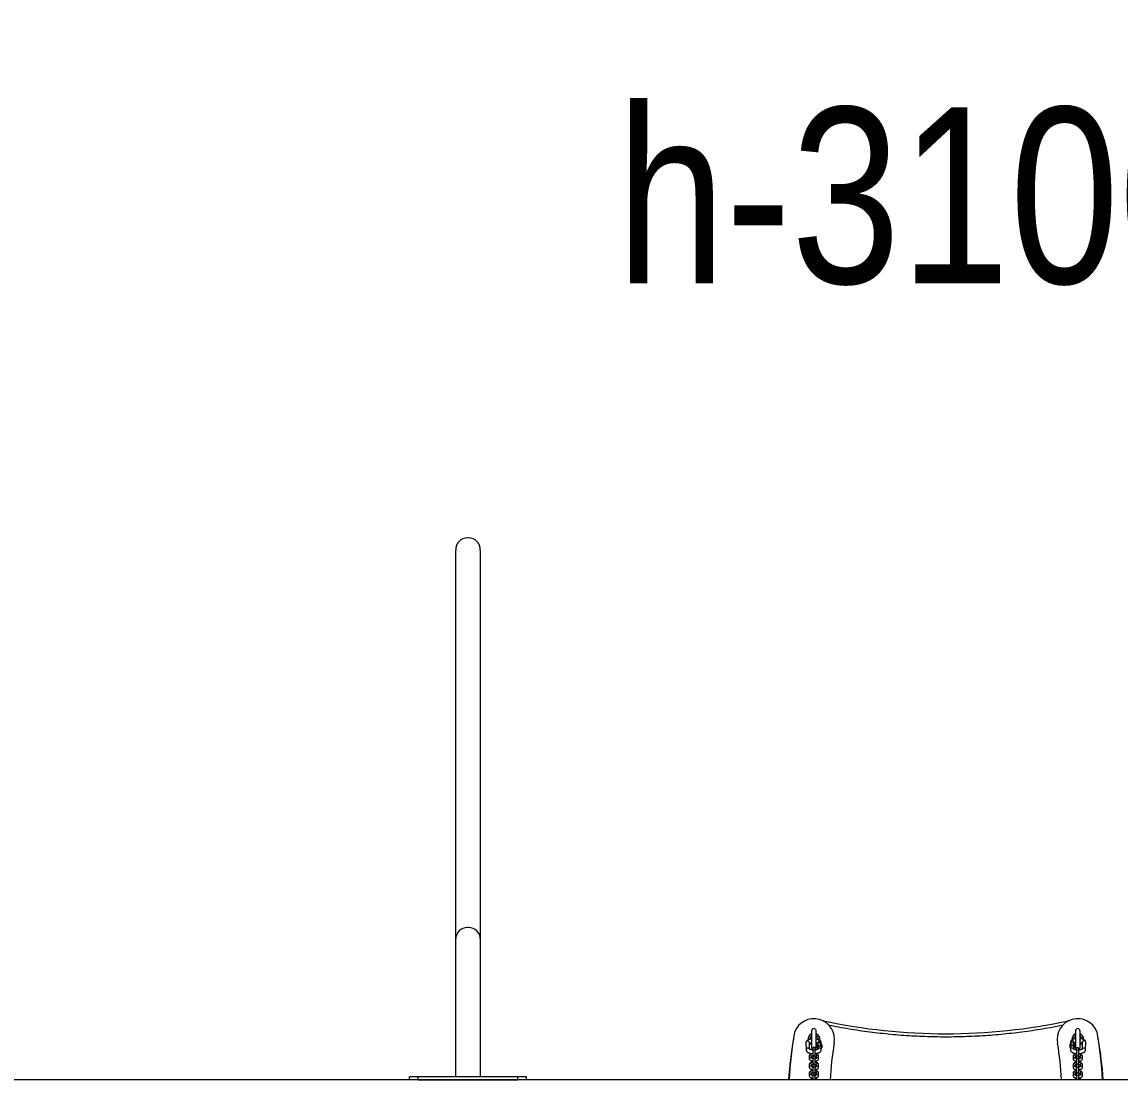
# Model space of a CAD drawing. Header units: millimetres. Extents: x -7233 to 5832, y -5390 to 5836.
# Drawn here: x 2949 to 4821, y -907 to 910 of the extents above; entities that cross this region are included whole.
import ezdxf

# ---------------------------------------------------------------- set-up
doc = ezdxf.new("R2010")
doc.units = ezdxf.units.MM
for name, color, linetype in [('DIKOM_ОБЪЕКТ', 7, 'Continuous'), ('DIKOM_РАЗМЕР_ЗОНА', 7, 'Continuous'), ('DIKOM_РАЗМЕР_ОБЪЕКТА', 7, 'Continuous')]:
    doc.layers.add(name, color=color, linetype=linetype)
doc.styles.add('style1', font='arial.ttf', dxfattribs={"width": 0.8})
doc.dimstyles.new('1-50', dxfattribs={"dimtxt": 300, "dimasz": 200, "dimexe": 100, "dimexo": 0, "dimgap": 100, "dimtad": 1, "dimtxsty": 'style1', "dimcen": 200, "dimclrd": 7, "dimclre": 7, "dimclrt": 7, "dimadec": 1, "dimazin": 2, "dimtfac": 1, "dimtmove": 0, "dimatfit": 2, "dimfxl": 0, "dimlwd": 25, "dimlwe": 18, "dimarcsym": 0})

# ---------------------------------------------------------------- blocks, each defined once
blk = doc.blocks.new('*D11')
at = {"layer": 'Defpoints', "color": 0, "transparency": 16777216}
for p in [(426.3, 5836.4), (-6783, -4536.3), (4706.9, -4536.3)]:
    blk.add_point(p, dxfattribs=at)
at = {"layer": 'DIKOM_РАЗМЕР_ЗОНА', "color": 7, "lineweight": 18, "transparency": 16777216}
for p, q in [((426.3, 5836.4), (-6883, 5836.4)), ((4706.9, -4536.3), (-6883, -4536.3))]:
    blk.add_line(p, q, dxfattribs=at)
at = {"layer": 'DIKOM_РАЗМЕР_ЗОНА', "color": 7, "lineweight": 25, "transparency": 16777216}
blk.add_line((-6783, 5636.4), (-6783, -4336.3), dxfattribs=at)
at = {"layer": 'DIKOM_РАЗМЕР_ЗОНА', "color": 7, "transparency": 16777216}
for points in [[(-6816.3, 5636.4), (-6749.7, 5636.4), (-6783, 5836.4)], [(-6816.3, -4336.3), (-6749.7, -4336.3), (-6783, -4536.3)]]:
    blk.add_solid(points, dxfattribs=at)
at = {"layer": 'DIKOM_РАЗМЕР_ЗОНА', "color": 7, "transparency": 16777216, "insert": (-7036.3, 116), "char_height": 300, "attachment_point": 5, "rotation": 90, "style": 'style1'}
blk.add_mtext('10350', dxfattribs=at)

msp = doc.modelspace()

# ---------------------------------------------------------------- linework, layer by layer
at = {"layer": 'DIKOM_ОБЪЕКТ', "color": 7, "linetype": 'Continuous', "lineweight": 15}
for p, q in [((3710.379, 29.805), (3708.379, 29.805)), ((3688.379, -654.079), (3688.379, 9.1)), ((3730.379, 9.1), (3730.379, -654.079)), ((3710.379, -634.76), (3708.379, -634.76)), ((3688.379, -820.218), (3688.379, -654.079)), ((3730.379, -654.079), (3730.379, -820.218)), ((3688.379, -889.005), (3688.379, -820.218)), ((3730.379, -820.218), (3730.379, -889.005)), ((4295.379, -810.98), (4295.379, -838.98)), ((4303.379, -838.98), (4303.379, -810.98)), ((4745.379, -810.98), (4745.379, -838.98)), ((4753.379, -838.98), (4753.379, -810.98)), ((4285.783, -831.083), (4285.951, -842.992)), ((4291.94, -842.17), (4291.783, -830.999)), ((4297.379, -840.682), (4297.379, -841.082)), ((4297.379, -841.082), (4297.379, -845.39)), ((4301.379, -841.082), (4301.379, -840.682)), ((4301.379, -845.39), (4301.379, -841.082)), ((4306.82, -831.253), (4304.806, -834.521)), ((4304.875, -839.425), (4304.806, -834.521)), ((4306.889, -836.157), (4304.875, -839.425)), ((4304.875, -839.425), (4305.924, -841.127)), ((4305.783, -831.055), (4305.809, -832.895)), ((4305.901, -839.462), (4305.939, -842.187)), ((4310.846, -831.248), (4306.82, -831.253)), ((4306.889, -836.157), (4306.82, -831.253)), ((4310.915, -836.151), (4306.889, -836.157)), ((4310.915, -836.151), (4310.846, -831.248)), ((4312.857, -834.51), (4310.846, -831.248)), ((4312.926, -839.414), (4310.915, -836.151)), ((4311.808, -832.808), (4311.782, -830.971)), ((4311.95, -842.88), (4311.901, -839.377)), ((4311.924, -841.041), (4312.926, -839.414)), ((4312.857, -834.51), (4312.926, -839.414)), ((4735.901, -833.981), (4735.832, -839.128)), ((4737.846, -835.89), (4735.832, -839.128)), ((4735.832, -839.128), (4736.836, -840.748)), ((4737.915, -830.743), (4735.901, -833.981)), ((4736.858, -839.097), (4736.809, -842.773)), ((4736.976, -830.273), (4736.949, -832.296)), ((4737.846, -835.89), (4737.915, -830.743)), ((4741.872, -835.899), (4737.846, -835.89)), ((4741.941, -830.752), (4737.915, -830.743)), ((4741.872, -835.899), (4741.941, -830.752)), ((4743.883, -839.146), (4741.872, -835.899)), ((4743.952, -833.998), (4741.941, -830.752)), ((4742.817, -842.17), (4742.858, -839.177)), ((4742.835, -840.831), (4743.883, -839.146)), ((4742.949, -832.379), (4742.976, -830.354)), ((4743.883, -839.146), (4743.952, -833.998)), ((4744.912, -830.255), (4745.379, -830.693)), ((4747.379, -840.882), (4747.379, -841.282)), ((4747.379, -841.282), (4747.379, -845.589)), ((4751.379, -841.282), (4751.379, -840.882)), ((4751.379, -845.589), (4751.379, -841.282)), ((4754.082, -830.033), (4753.379, -830.693)), ((4756.976, -830.316), (4756.817, -842.164)), ((4762.808, -842.896), (4762.975, -830.396)), ((4291.379, -853.862), (4291.379, -858.17)), ((4295.379, -857.623), (4295.379, -853.862)), ((4297.379, -845.39), (4297.379, -855.041)), ((4297.379, -855.041), (4297.379, -855.441)), ((4297.379, -855.441), (4297.379, -859.749)), ((4297.379, -859.749), (4297.379, -869.4)), ((4301.379, -855.041), (4301.379, -845.39)), ((4301.379, -855.441), (4301.379, -855.041)), ((4301.379, -859.749), (4301.379, -855.441)), ((4301.379, -869.4), (4301.379, -859.749)), ((4303.379, -853.862), (4303.379, -857.624)), ((4307.379, -858.17), (4307.379, -853.862)), ((4741.379, -854.061), (4741.379, -858.369)), ((4745.379, -857.822), (4745.379, -854.061)), ((4747.379, -845.589), (4747.379, -855.241)), ((4747.379, -855.241), (4747.379, -855.641)), ((4747.379, -855.641), (4747.379, -859.948)), ((4747.379, -859.948), (4747.379, -869.6)), ((4751.379, -855.241), (4751.379, -845.589)), ((4751.379, -855.641), (4751.379, -855.241)), ((4751.379, -859.948), (4751.379, -855.641)), ((4751.379, -869.6), (4751.379, -859.948)), ((4753.379, -854.061), (4753.379, -857.824)), ((4757.379, -858.369), (4757.379, -854.061)), ((4291.379, -868.221), (4291.379, -872.529)), ((4295.379, -871.982), (4295.379, -868.221)), ((4297.379, -869.4), (4297.379, -869.801)), ((4297.379, -869.801), (4297.379, -874.108)), ((4297.379, -874.108), (4297.379, -883.76)), ((4301.379, -869.801), (4301.379, -869.4)), ((4301.379, -874.108), (4301.379, -869.801)), ((4301.379, -883.76), (4301.379, -874.108)), ((4303.379, -868.221), (4303.379, -871.983)), ((4307.379, -872.529), (4307.379, -868.221)), ((4741.379, -868.42), (4741.379, -872.728)), ((4745.379, -872.181), (4745.379, -868.42)), ((4747.379, -869.6), (4747.379, -870)), ((4747.379, -870), (4747.379, -874.308)), ((4747.379, -874.308), (4747.379, -883.959)), ((4751.379, -870), (4751.379, -869.6)), ((4751.379, -874.308), (4751.379, -870)), ((4751.379, -883.959), (4751.379, -874.308)), ((4753.379, -868.42), (4753.379, -872.183)), ((4757.379, -872.728), (4757.379, -868.42)), ((5334.36, -894.005), (1774.379, -894.005)), ((3624.379, -889.005), (3609.379, -889.005)), ((3609.379, -894.005), (3609.379, -889.005)), ((3624.379, -894.005), (3624.379, -889.005)), ((3794.379, -889.005), (3624.379, -889.005)), ((3624.379, -894.005), (3794.379, -894.005)), ((3794.379, -894.005), (3794.379, -889.005)), ((3809.379, -889.005), (3794.379, -889.005)), ((3809.379, -894.005), (3809.379, -889.005)), ((4291.379, -882.58), (4291.379, -886.888)), ((4295.379, -886.341), (4295.379, -882.58)), ((4297.379, -883.76), (4297.379, -884.16)), ((4297.379, -884.16), (4297.379, -888.467)), ((4297.379, -888.467), (4297.379, -894.005)), ((4301.379, -884.16), (4301.379, -883.76)), ((4301.379, -888.467), (4301.379, -884.16)), ((4301.379, -894.005), (4301.379, -888.467)), ((4303.379, -882.58), (4303.379, -886.343)), ((4307.379, -886.888), (4307.379, -882.58)), ((4741.379, -882.78), (4741.379, -887.087)), ((4745.379, -886.54), (4745.379, -882.78)), ((4747.379, -883.959), (4747.379, -884.359)), ((4747.379, -884.359), (4747.379, -888.667)), ((4747.379, -888.667), (4747.379, -894.005)), ((4751.379, -884.359), (4751.379, -883.959)), ((4751.379, -888.667), (4751.379, -884.359)), ((4751.379, -894.005), (4751.379, -888.667)), ((4753.379, -882.78), (4753.379, -886.542)), ((4757.379, -887.087), (4757.379, -882.78))]:
    msp.add_line(p, q, dxfattribs=at)
at = {"layer": 'DIKOM_ОБЪЕКТ', "color": 7, "linetype": 'Continuous', "lineweight": 15, "flags": 128}
for points in [[(4305.805, -832.642), (4305.055, -833.213), (4303.366, -834.151)], [(4745.392, -834.151), (4743.704, -833.213), (4743.27, -832.897)]]:
    msp.add_lwpolyline(points, dxfattribs=at)
at = {"layer": 'DIKOM_ОБЪЕКТ', "color": 7, "linetype": 'Continuous', "lineweight": 15}
for centre, radius, start, end in [((3708.077, -654.459), 19.701, 89.119739, 178.89456), ((3710.746, -654.393), 19.636, 0.9164, 91.069301), ((4299.379, -824.98), 35, 348.455145, 160.534046), ((4524.379, 184.293), 1000, 257.888946, 282.111054), ((4749.379, -824.98), 35, 19.465954, 191.544855), ((4882.188, -924.967), 625.848, 169.723515, 177.164345), ((4299.379, -824.98), 10, 113.497338, 187.085971), ((4299.379, -810.98), 4, 0, 180), ((4299.379, -824.98), 10, 349.512412, 66.502662), ((4749.379, -824.98), 10, 113.497338, 186.471308), ((4749.379, -810.98), 4, 0, 180), ((4749.379, -824.98), 10, 357.317465, 66.502662), ((4166.57, -924.967), 625.848, 2.835655, 10.276485), ((4814.221, -924.98), 558.861, 169.680773, 176.822754), ((4288.785, -831.172), 3.003, 3.308169, 178.303766), ((4288.971, -843.127), 3.024, 24.024141, 177.468672), ((4299.379, -824.98), 10, 222.228599, 246.502662), ((4299.379, -838.98), 4, 180, 240), ((4299.379, -840.682), 2, 0, 180), ((4299.315, -841.151), 1.937, 88.09452, 177.950258), ((4299.444, -841.151), 1.937, 2.039732, 91.908676), ((4299.379, -838.98), 4, 300, 0), ((4308.783, -831.14), 3.002, 2.512978, 178.370405), ((4308.903, -839.551), 3.003, 3.308169, 178.303766), ((4308.933, -843.099), 3.024, 4.017245, 156.460142), ((4905.987, -923.354), 579.564, 170.929377, 177.097326), ((4142.771, -923.354), 579.564, 2.902674, 9.070623), ((4739.683, -842.898), 2.878, 87.483792, 177.537102), ((4739.731, -839.22), 2.876, 87.462529, 177.537748), ((4739.975, -830.456), 3.003, 1.958744, 177.148802), ((4739.87, -843.005), 2.982, 20.883227, 91.167128), ((4739.957, -839.247), 2.902, 1.381894, 91.935685), ((4749.379, -838.98), 4, 180, 240), ((4749.379, -840.882), 2, 0, 180), ((4749.315, -841.351), 1.937, 88.101501, 177.943765), ((4749.444, -841.35), 1.936, 2.02829, 91.912818), ((4749.379, -838.98), 4, 300, 0), ((4749.379, -824.98), 10, 293.497338, 319.295614), ((4759.735, -843.038), 2.973, 88.57325, 158.406092), ((4759.85, -830.441), 2.877, 87.482874, 177.517403), ((4759.924, -842.948), 2.884, 1.027167, 92.285593), ((4760.075, -830.466), 2.901, 1.368672, 91.948906), ((4234.538, -924.98), 558.861, 3.177246, 10.319227), ((4293.379, -853.955), 2.002, 2.659842, 177.340158), ((4293.391, -858.287), 2.015, 24.889646, 176.816224), ((4299.379, -845.482), 2.002, 2.651555, 177.348445), ((4299.379, -855.041), 2, 0, 180), ((4299.315, -855.51), 1.937, 88.087253, 177.957525), ((4299.379, -859.842), 2.002, 2.651555, 177.348445), ((4299.444, -855.51), 1.936, 2.032465, 91.915943), ((4305.379, -853.973), 2.003, 3.181972, 176.818028), ((4305.367, -858.287), 2.016, 3.489727, 155.412579), ((4743.379, -854.172), 2.003, 3.175074, 176.824926), ((4743.391, -858.486), 2.015, 24.881557, 176.832492), ((4749.379, -845.682), 2.002, 2.648072, 177.351928), ((4749.379, -855.241), 2, 0, 180), ((4749.315, -855.71), 1.937, 88.101681, 177.936284), ((4749.379, -860.041), 2.002, 2.65539, 177.34461), ((4749.444, -855.709), 1.936, 2.035766, 91.912641), ((4755.379, -854.172), 2.003, 3.184006, 176.815994), ((4755.367, -858.486), 2.016, 3.491107, 155.411199), ((4293.379, -868.314), 2.002, 2.654962, 177.345038), ((4293.391, -872.646), 2.015, 24.891846, 176.820887), ((4299.379, -869.401), 2, 0, 180), ((4299.315, -869.87), 1.937, 88.094342, 177.957737), ((4299.379, -874.201), 2.002, 2.644237, 177.355763), ((4299.444, -869.869), 1.937, 2.032255, 91.908853), ((4305.379, -868.332), 2.003, 3.174659, 176.825341), ((4305.367, -872.646), 2.016, 3.490643, 155.418531), ((4743.379, -868.531), 2.003, 3.175074, 176.824926), ((4743.391, -872.845), 2.015, 24.881835, 176.825352), ((4749.379, -869.6), 2, 0, 180), ((4749.315, -870.07), 1.938, 88.108545, 177.936721), ((4749.379, -874.4), 2.002, 2.652951, 177.347049), ((4749.444, -870.069), 1.937, 2.035329, 91.905779), ((4755.379, -868.532), 2.003, 3.184006, 176.815994), ((4755.367, -872.846), 2.016, 3.491107, 155.411199), ((4293.379, -882.673), 2.002, 2.659842, 177.340158), ((4293.391, -887.005), 2.015, 24.889366, 176.823366), ((4299.379, -883.76), 2, 0, 180), ((4299.315, -884.229), 1.937, 88.09452, 177.950258), ((4299.379, -888.56), 2.002, 2.651555, 177.348445), ((4299.444, -884.228), 1.937, 2.039732, 91.908676), ((4305.379, -882.691), 2.003, 3.181972, 176.818028), ((4305.367, -887.005), 2.016, 3.489727, 155.412579), ((4743.379, -882.89), 2.003, 3.167762, 176.832238), ((4743.391, -887.204), 2.015, 24.881557, 176.832492), ((4749.379, -883.959), 2, 0, 180), ((4749.315, -884.429), 1.937, 88.101501, 177.943765), ((4749.379, -888.759), 2.002, 2.648072, 177.351928), ((4749.444, -884.428), 1.936, 2.02829, 91.912818), ((4755.379, -882.891), 2.003, 3.176693, 176.823307), ((4755.367, -887.205), 2.016, 3.491107, 155.411199)]:
    msp.add_arc(centre, radius, start, end, dxfattribs=at)
for centre, major_axis, start_param, end_param in [((3708.379, 9.1), (0, -20.706), 3.14159265, 4.71238898), ((3710.379, 9.1), (0, 20.706), 4.71238898, 6.28318531)]:
    msp.add_ellipse(centre, major_axis=major_axis, ratio=0.96592583, start_param=start_param, end_param=end_param, dxfattribs=at)
for points, knots in [([(4324.224, -800.423), (4331.514, -801.915), (4350.465, -805.794), (4381.364, -810.66), (4416.87, -815.163), (4452.592, -818.351), (4488.454, -820.279), (4524.379, -820.921), (4560.305, -820.279), (4596.167, -818.352), (4631.889, -815.163), (4667.395, -810.66), (4698.291, -805.795), (4717.238, -801.916), (4724.526, -800.425)], [0, 0, 0, 0, 0.05538677, 0.14397271, 0.23274116, 0.32176557, 0.41086054, 0.50001207, 0.5891636, 0.67825857, 0.76728239, 0.85605084, 0.94463679, 1, 1, 1, 1]), ([(4295.379, -819.268), (4294.821, -819.727), (4293.66, -820.682), (4292.593, -822.734), (4292.449, -824.245), (4292.379, -824.98)], [0, 0, 0, 0, 0.32241503, 0.67029201, 1, 1, 1, 1]), ([(4303.379, -819.268), (4303.943, -819.727), (4305.115, -820.683), (4306.095, -822.73), (4306.497, -824.444), (4306.325, -825.356), (4306.289, -825.544)], [0, 0, 0, 0, 0.29703897, 0.617577, 0.92135943, 1, 1, 1, 1]), ([(4745.379, -824.03), (4745.154, -824.066), (4744.486, -824.173), (4743.429, -824.42), (4742.214, -824.777), (4741.067, -825.22), (4739.997, -825.756), (4739.029, -826.403), (4738.2, -827.176), (4737.536, -828.08), (4737.123, -829.105), (4736.938, -829.871), (4736.981, -830.256), (4736.983, -830.273)], [0, 0, 0, 0, 0.05086367, 0.15120169, 0.25483748, 0.36125974, 0.4703723, 0.58192151, 0.69164706, 0.79557737, 0.89542591, 0.99547393, 1, 1, 1, 1]), ([(4745.379, -819.268), (4744.821, -819.727), (4743.66, -820.682), (4742.593, -822.734), (4742.449, -824.245), (4742.379, -824.98)], [0, 0, 0, 0, 0.32237445, 0.67028033, 1, 1, 1, 1]), ([(4762.968, -830.391), (4762.948, -830.018), (4762.906, -829.263), (4762.468, -828.191), (4761.793, -827.215), (4760.871, -826.359), (4759.779, -825.656), (4758.578, -825.092), (4757.331, -824.649), (4755.962, -824.282), (4754.618, -824.014), (4753.687, -823.897), (4753.308, -823.849)], [0, 0, 0, 0, 0.09028261, 0.18296147, 0.28206497, 0.39192467, 0.50868187, 0.61527927, 0.71630276, 0.81408783, 0.92419788, 1, 1, 1, 1]), ([(4753.379, -819.268), (4753.936, -819.727), (4755.093, -820.683), (4756.091, -822.544), (4756.228, -823.851), (4756.284, -824.384)], [0, 0, 0, 0, 0.3544282, 0.73686473, 1, 1, 1, 1]), ([(4295.39, -824.717), (4295.184, -824.739), (4294.548, -824.806), (4293.504, -824.981), (4292.263, -825.245), (4291.06, -825.586), (4289.92, -826.004), (4288.857, -826.512), (4287.891, -827.128), (4287.056, -827.868), (4286.383, -828.742), (4285.949, -829.74), (4285.749, -830.555), (4285.8, -831.001), (4285.809, -831.083)], [0, 0, 0, 0, 0.04095892, 0.1267773, 0.21772039, 0.3115681, 0.40790428, 0.50669227, 0.60786077, 0.70754632, 0.80121858, 0.89058045, 0.97982504, 1, 1, 1, 1]), ([(4297.379, -843.389), (4297.368, -843.388), (4297.141, -843.381), (4296.582, -843.327), (4295.707, -843.233), (4294.754, -843.077), (4293.871, -842.885), (4293.093, -842.664), (4292.462, -842.434), (4291.997, -842.213), (4291.725, -842.051), (4291.622, -841.956), (4291.64, -841.977), (4291.643, -841.98)], [0, 0, 0, 0, 0.00374254, 0.07467411, 0.19024222, 0.30644879, 0.42649821, 0.54591015, 0.66237259, 0.77412707, 0.88039007, 0.98193598, 1, 1, 1, 1]), ([(4291.793, -831.776), (4291.906, -831.716), (4292.16, -831.58), (4292.801, -831.334), (4293.636, -831.091), (4294.509, -830.894), (4295.123, -830.804), (4295.379, -830.766)], [0, 0, 0, 0, 0.17384171, 0.39348272, 0.61898991, 0.84145933, 1, 1, 1, 1]), ([(4306.246, -841.995), (4306.247, -841.994), (4306.251, -841.991), (4306.037, -842.148), (4305.597, -842.371), (4304.935, -842.629), (4304.098, -842.874), (4303.121, -843.086), (4302.202, -843.235), (4301.599, -843.297), (4301.379, -843.319)], [0, 0, 0, 0, 0.07201966, 0.20020116, 0.33599725, 0.47859209, 0.62502415, 0.76945671, 0.91575464, 1, 1, 1, 1]), ([(4311.756, -830.973), (4311.743, -830.671), (4311.713, -829.949), (4311.276, -828.913), (4310.573, -827.93), (4309.65, -827.105), (4308.567, -826.436), (4307.386, -825.901), (4306.163, -825.483), (4304.826, -825.129), (4303.845, -824.958), (4303.327, -824.868)], [0, 0, 0, 0, 0.08018822, 0.19199454, 0.29979549, 0.42044875, 0.54923264, 0.66420721, 0.77398394, 0.88087052, 1, 1, 1, 1]), ([(4303.379, -830.982), (4303.537, -831.015), (4303.996, -831.111), (4304.639, -831.301), (4305.264, -831.528), (4305.65, -831.705), (4305.768, -831.777), (4305.793, -831.793)], [0, 0, 0, 0, 0.14250955, 0.41300399, 0.67682982, 0.92996619, 1, 1, 1, 1]), ([(4747.379, -843.382), (4747.115, -843.353), (4746.516, -843.287), (4745.636, -843.133), (4744.757, -842.933), (4743.985, -842.702), (4743.36, -842.461), (4742.9, -842.232), (4742.633, -842.063), (4742.532, -841.964), (4742.55, -841.986), (4742.552, -841.989)], [0, 0, 0, 0, 0.10093591, 0.22921181, 0.3617464, 0.49368587, 0.62251687, 0.74643121, 0.86475727, 0.97863613, 1, 1, 1, 1]), ([(4742.967, -831.006), (4743.01, -830.978), (4743.15, -830.885), (4743.618, -830.661), (4744.351, -830.402), (4744.959, -830.217), (4745.341, -830.143), (4745.379, -830.136)], [0, 0, 0, 0, 0.12166089, 0.39517478, 0.67964001, 0.96781185, 1, 1, 1, 1]), ([(4757.073, -841.985), (4757.074, -841.985), (4757.097, -841.954), (4756.999, -842.062), (4756.705, -842.245), (4756.171, -842.506), (4755.439, -842.771), (4754.5, -843.029), (4753.473, -843.232), (4752.457, -843.368), (4751.787, -843.438), (4751.436, -843.454), (4751.379, -843.457)], [0, 0, 0, 0, 0.00242759, 0.11677057, 0.23542061, 0.36042225, 0.49041721, 0.6220742, 0.77096477, 0.88390603, 0.98131211, 1, 1, 1, 1]), ([(4753.379, -829.914), (4753.632, -829.954), (4754.212, -830.047), (4755.025, -830.238), (4755.801, -830.468), (4756.418, -830.707), (4756.812, -830.898), (4756.934, -830.977), (4756.967, -830.999)], [0, 0, 0, 0, 0.15347911, 0.35265434, 0.5508025, 0.7443911, 0.93054473, 1, 1, 1, 1]), ([(4285.977, -842.99), (4285.989, -843.292), (4286.02, -844.014), (4286.456, -845.051), (4287.159, -846.033), (4288.083, -846.858), (4289.165, -847.528), (4290.347, -848.062), (4291.569, -848.481), (4292.922, -848.833), (4294.298, -849.094), (4295.609, -849.264), (4296.595, -849.358), (4297.169, -849.383), (4297.379, -849.392)], [0, 0, 0, 0, 0.06592503, 0.15782689, 0.24644966, 0.3456457, 0.45152387, 0.54603965, 0.63627602, 0.7241471, 0.82455553, 0.89989417, 0.96335508, 1, 1, 1, 1]), ([(4291.411, -858.172), (4291.402, -858.27), (4291.365, -858.695), (4291.629, -859.419), (4292.161, -860.212), (4292.886, -860.823), (4293.799, -861.336), (4294.838, -861.726), (4295.918, -861.993), (4296.75, -862.142), (4297.221, -862.192), (4297.379, -862.209)], [0, 0, 0, 0, 0.03789367, 0.16424169, 0.28730235, 0.42490174, 0.55766087, 0.71734585, 0.84804777, 0.94881135, 1, 1, 1, 1]), ([(4297.379, -849.819), (4297.334, -849.823), (4296.961, -849.861), (4296.283, -849.969), (4295.36, -850.168), (4294.48, -850.434), (4293.651, -850.776), (4292.894, -851.209), (4292.233, -851.757), (4291.723, -852.444), (4291.41, -853.174), (4291.411, -853.666), (4291.411, -853.867)], [0, 0, 0, 0, 0.01449913, 0.1197838, 0.22631393, 0.33880701, 0.4549418, 0.57499452, 0.69658185, 0.8117647, 0.92297426, 1, 1, 1, 1]), ([(4297.379, -858.176), (4297.25, -858.157), (4296.886, -858.106), (4296.358, -857.983), (4295.829, -857.825), (4295.432, -857.659), (4295.207, -857.537), (4295.125, -857.46), (4295.145, -857.482), (4295.146, -857.483)], [0, 0, 0, 0, 0.10305007, 0.28982556, 0.47775911, 0.65899681, 0.8306796, 0.99366719, 1, 1, 1, 1]), ([(4295.379, -854.407), (4295.484, -854.356), (4295.704, -854.251), (4296.253, -854.074), (4296.825, -853.937), (4297.238, -853.875), (4297.379, -853.854)], [0, 0, 0, 0, 0.25333789, 0.53042007, 0.83962547, 1, 1, 1, 1]), ([(4301.379, -849.343), (4301.486, -849.335), (4302.021, -849.296), (4302.973, -849.184), (4304.231, -848.985), (4305.469, -848.718), (4306.673, -848.378), (4307.813, -847.96), (4308.876, -847.451), (4309.842, -846.835), (4310.677, -846.096), (4311.35, -845.221), (4311.784, -844.223), (4311.983, -843.41), (4311.933, -842.966), (4311.924, -842.885)], [0, 0, 0, 0, 0.0195873, 0.09859953, 0.17927362, 0.2647823, 0.35303297, 0.44360168, 0.53648547, 0.63161382, 0.72534211, 0.81340792, 0.89743453, 0.98134332, 1, 1, 1, 1]), ([(4307.348, -853.856), (4307.356, -853.759), (4307.394, -853.335), (4307.129, -852.613), (4306.597, -851.82), (4305.873, -851.208), (4304.959, -850.695), (4303.921, -850.306), (4302.84, -850.039), (4302.008, -849.89), (4301.538, -849.839), (4301.379, -849.822)], [0, 0, 0, 0, 0.03754164, 0.16393996, 0.28704531, 0.42469252, 0.55748229, 0.71724295, 0.84796997, 0.94876933, 1, 1, 1, 1]), ([(4301.379, -853.855), (4301.509, -853.874), (4301.872, -853.926), (4302.402, -854.048), (4302.925, -854.205), (4303.278, -854.349), (4303.389, -854.413), (4303.425, -854.434)], [0, 0, 0, 0, 0.13797046, 0.38785015, 0.63939795, 0.88192932, 1, 1, 1, 1]), ([(4303.595, -857.499), (4303.597, -857.496), (4303.605, -857.489), (4303.425, -857.613), (4303.059, -857.777), (4302.508, -857.957), (4301.933, -858.095), (4301.52, -858.156), (4301.379, -858.178)], [0, 0, 0, 0, 0.08982739, 0.27410417, 0.46860367, 0.66579978, 0.88581163, 1, 1, 1, 1]), ([(4301.379, -862.212), (4301.424, -862.208), (4301.797, -862.171), (4302.475, -862.062), (4303.398, -861.864), (4304.278, -861.598), (4305.108, -861.256), (4305.864, -860.822), (4306.525, -860.274), (4307.036, -859.588), (4307.348, -858.858), (4307.348, -858.367), (4307.347, -858.167)], [0, 0, 0, 0, 0.01452582, 0.11982424, 0.22639658, 0.33894946, 0.45510668, 0.57519209, 0.69684831, 0.81207163, 0.92331331, 1, 1, 1, 1]), ([(4736.816, -842.776), (4736.836, -843.15), (4736.878, -843.906), (4737.315, -844.979), (4737.991, -845.955), (4738.913, -846.81), (4740.005, -847.514), (4741.206, -848.078), (4742.454, -848.521), (4743.822, -848.889), (4745.201, -849.156), (4746.418, -849.326), (4747.109, -849.385), (4747.379, -849.408)], [0, 0, 0, 0, 0.08544407, 0.17292004, 0.2664684, 0.37018597, 0.48037993, 0.58102239, 0.67636076, 0.76868926, 0.87260126, 0.95034595, 1, 1, 1, 1]), ([(4741.411, -858.372), (4741.402, -858.47), (4741.365, -858.894), (4741.63, -859.618), (4742.161, -860.411), (4742.886, -861.023), (4743.799, -861.536), (4744.838, -861.925), (4745.918, -862.192), (4746.75, -862.341), (4747.221, -862.391), (4747.379, -862.409)], [0, 0, 0, 0, 0.03787538, 0.16425355, 0.28730387, 0.42489442, 0.55764303, 0.71738032, 0.84806219, 0.94882976, 1, 1, 1, 1]), ([(4747.379, -850.018), (4747.334, -850.023), (4746.961, -850.06), (4746.283, -850.169), (4745.36, -850.367), (4744.48, -850.633), (4743.651, -850.975), (4742.895, -851.409), (4742.233, -851.956), (4741.722, -852.643), (4741.41, -853.374), (4741.411, -853.865), (4741.411, -854.067)], [0, 0, 0, 0, 0.01447573, 0.11976179, 0.22631573, 0.33881163, 0.45491177, 0.57496564, 0.69658446, 0.81176937, 0.92297303, 1, 1, 1, 1]), ([(4747.379, -858.375), (4747.25, -858.357), (4746.886, -858.305), (4746.358, -858.183), (4745.829, -858.025), (4745.432, -857.858), (4745.206, -857.737), (4745.128, -857.66), (4745.145, -857.682), (4745.146, -857.682)], [0, 0, 0, 0, 0.10299625, 0.28973586, 0.47773395, 0.65900916, 0.83067259, 0.99366772, 1, 1, 1, 1]), ([(4745.379, -854.606), (4745.484, -854.556), (4745.704, -854.45), (4746.253, -854.274), (4746.825, -854.136), (4747.238, -854.074), (4747.379, -854.053)], [0, 0, 0, 0, 0.25344032, 0.53046329, 0.83963082, 1, 1, 1, 1]), ([(4751.379, -849.46), (4751.513, -849.457), (4751.913, -849.446), (4752.734, -849.371), (4753.846, -849.245), (4755.11, -849.033), (4756.357, -848.751), (4757.569, -848.392), (4758.718, -847.95), (4759.787, -847.413), (4760.755, -846.766), (4761.584, -845.994), (4762.249, -845.089), (4762.66, -844.064), (4762.849, -843.299), (4762.803, -842.913), (4762.801, -842.897)], [0, 0, 0, 0, 0.023152, 0.06924509, 0.14507878, 0.22258092, 0.3047686, 0.38963164, 0.47682092, 0.56619293, 0.65756075, 0.74743543, 0.83256219, 0.91434676, 0.99629418, 1, 1, 1, 1]), ([(4757.348, -854.056), (4757.356, -853.959), (4757.394, -853.535), (4757.129, -852.812), (4756.597, -852.019), (4755.873, -851.407), (4754.959, -850.895), (4753.921, -850.505), (4752.84, -850.238), (4752.008, -850.089), (4751.538, -850.039), (4751.379, -850.022)], [0, 0, 0, 0, 0.03754297, 0.16394266, 0.28703249, 0.42470744, 0.55748928, 0.71723987, 0.84796831, 0.94876877, 1, 1, 1, 1]), ([(4751.379, -854.055), (4751.509, -854.073), (4751.872, -854.125), (4752.402, -854.248), (4752.923, -854.404), (4753.256, -854.539), (4753.356, -854.595), (4753.379, -854.608)], [0, 0, 0, 0, 0.14454452, 0.40633056, 0.66986418, 0.92392253, 1, 1, 1, 1]), ([(4753.595, -857.698), (4753.597, -857.696), (4753.605, -857.688), (4753.425, -857.813), (4753.059, -857.976), (4752.508, -858.156), (4751.933, -858.294), (4751.52, -858.356), (4751.379, -858.377)], [0, 0, 0, 0, 0.08982761, 0.27411344, 0.46861341, 0.66576027, 0.88586464, 1, 1, 1, 1]), ([(4751.379, -862.412), (4751.424, -862.407), (4751.797, -862.371), (4752.475, -862.261), (4753.398, -862.063), (4754.278, -861.797), (4755.108, -861.455), (4755.864, -861.021), (4756.525, -860.474), (4757.036, -859.787), (4757.347, -859.057), (4757.348, -858.566), (4757.348, -858.366)], [0, 0, 0, 0, 0.01452599, 0.11980244, 0.22639798, 0.33893194, 0.45510985, 0.5751957, 0.69682823, 0.81206721, 0.92331023, 1, 1, 1, 1]), ([(4291.411, -872.531), (4291.402, -872.629), (4291.365, -873.054), (4291.629, -873.778), (4292.161, -874.571), (4292.885, -875.183), (4293.799, -875.695), (4294.838, -876.085), (4295.918, -876.352), (4296.75, -876.501), (4297.221, -876.551), (4297.379, -876.568)], [0, 0, 0, 0, 0.03789481, 0.16424358, 0.28728911, 0.42490053, 0.55765106, 0.71734417, 0.84804686, 0.94881105, 1, 1, 1, 1]), ([(4297.379, -864.178), (4297.334, -864.183), (4296.961, -864.219), (4296.283, -864.328), (4295.36, -864.527), (4294.48, -864.793), (4293.651, -865.135), (4292.894, -865.568), (4292.233, -866.116), (4291.723, -866.803), (4291.41, -867.533), (4291.411, -868.025), (4291.411, -868.226)], [0, 0, 0, 0, 0.01449693, 0.11978026, 0.22631432, 0.3388065, 0.45494129, 0.57498257, 0.69656995, 0.81176715, 0.92297487, 1, 1, 1, 1]), ([(4297.379, -878.537), (4297.334, -878.542), (4296.961, -878.579), (4296.283, -878.687), (4295.36, -878.886), (4294.48, -879.152), (4293.651, -879.494), (4292.894, -879.928), (4292.233, -880.475), (4291.723, -881.162), (4291.41, -881.892), (4291.411, -882.384), (4291.411, -882.585)], [0, 0, 0, 0, 0.01449937, 0.11978425, 0.22631963, 0.33881361, 0.45494938, 0.57499214, 0.69658103, 0.81176389, 0.92297346, 1, 1, 1, 1]), ([(4297.379, -872.535), (4297.25, -872.517), (4296.886, -872.465), (4296.358, -872.342), (4295.829, -872.185), (4295.432, -872.018), (4295.207, -871.896), (4295.125, -871.82), (4295.145, -871.842), (4295.146, -871.842)], [0, 0, 0, 0, 0.10304977, 0.28982471, 0.47776025, 0.65899444, 0.83068008, 0.99366363, 1, 1, 1, 1]), ([(4295.379, -868.766), (4295.484, -868.716), (4295.704, -868.61), (4296.253, -868.433), (4296.825, -868.296), (4297.238, -868.234), (4297.379, -868.213)], [0, 0, 0, 0, 0.25335883, 0.53042357, 0.83962565, 1, 1, 1, 1]), ([(4307.348, -868.216), (4307.356, -868.118), (4307.394, -867.695), (4307.129, -866.972), (4306.597, -866.179), (4305.873, -865.567), (4304.959, -865.054), (4303.921, -864.665), (4302.84, -864.398), (4302.008, -864.249), (4301.538, -864.198), (4301.379, -864.181)], [0, 0, 0, 0, 0.03754227, 0.16395865, 0.28704619, 0.42469235, 0.5574811, 0.71724771, 0.84796839, 0.94876697, 1, 1, 1, 1]), ([(4301.379, -868.215), (4301.509, -868.233), (4301.872, -868.284), (4302.402, -868.407), (4302.925, -868.564), (4303.278, -868.708), (4303.389, -868.772), (4303.425, -868.793)], [0, 0, 0, 0, 0.13795975, 0.3878391, 0.63940244, 0.88192948, 1, 1, 1, 1]), ([(4303.595, -871.858), (4303.597, -871.855), (4303.605, -871.848), (4303.425, -871.973), (4303.059, -872.136), (4302.508, -872.316), (4301.934, -872.454), (4301.52, -872.516), (4301.379, -872.537)], [0, 0, 0, 0, 0.08983103, 0.27411294, 0.46861558, 0.66579951, 0.88581982, 1, 1, 1, 1]), ([(4301.379, -876.572), (4301.424, -876.567), (4301.797, -876.53), (4302.475, -876.421), (4303.398, -876.223), (4304.278, -875.957), (4305.108, -875.615), (4305.864, -875.181), (4306.525, -874.634), (4307.036, -873.947), (4307.348, -873.217), (4307.348, -872.726), (4307.347, -872.526)], [0, 0, 0, 0, 0.01452838, 0.11982474, 0.2263907, 0.33894189, 0.4550983, 0.57519041, 0.69683381, 0.81205541, 0.92329448, 1, 1, 1, 1]), ([(4307.348, -882.575), (4307.356, -882.477), (4307.394, -882.054), (4307.129, -881.331), (4306.597, -880.538), (4305.873, -879.926), (4304.959, -879.413), (4303.921, -879.024), (4302.84, -878.757), (4302.008, -878.608), (4301.538, -878.557), (4301.379, -878.54)], [0, 0, 0, 0, 0.03754239, 0.16394168, 0.28703111, 0.42469162, 0.55747304, 0.7172421, 0.84796515, 0.94876893, 1, 1, 1, 1]), ([(4741.411, -872.731), (4741.402, -872.829), (4741.365, -873.254), (4741.63, -873.977), (4742.161, -874.77), (4742.886, -875.382), (4743.799, -875.895), (4744.838, -876.284), (4745.918, -876.551), (4746.75, -876.7), (4747.221, -876.751), (4747.379, -876.768)], [0, 0, 0, 0, 0.03789581, 0.16425336, 0.287318, 0.42490681, 0.55765375, 0.71738185, 0.8480667, 0.94883354, 1, 1, 1, 1]), ([(4747.379, -864.377), (4747.334, -864.382), (4746.961, -864.419), (4746.283, -864.527), (4745.36, -864.726), (4744.48, -864.992), (4743.651, -865.334), (4742.894, -865.768), (4742.233, -866.315), (4741.722, -867.002), (4741.41, -867.733), (4741.411, -868.225), (4741.411, -868.426)], [0, 0, 0, 0, 0.01447534, 0.11975806, 0.22631646, 0.3388112, 0.45491191, 0.57495592, 0.69658637, 0.81176993, 0.92297419, 1, 1, 1, 1]), ([(4747.379, -878.737), (4747.334, -878.741), (4746.961, -878.778), (4746.283, -878.887), (4745.36, -879.085), (4744.48, -879.351), (4743.651, -879.693), (4742.895, -880.127), (4742.233, -880.674), (4741.722, -881.362), (4741.41, -882.092), (4741.411, -882.584), (4741.411, -882.785)], [0, 0, 0, 0, 0.01447301, 0.11975853, 0.22631647, 0.33881073, 0.45491047, 0.57495447, 0.69657238, 0.81177121, 0.92297452, 1, 1, 1, 1]), ([(4747.379, -872.734), (4747.25, -872.716), (4746.886, -872.664), (4746.358, -872.542), (4745.829, -872.384), (4745.432, -872.217), (4745.206, -872.096), (4745.128, -872.019), (4745.145, -872.041), (4745.146, -872.042)], [0, 0, 0, 0, 0.10300399, 0.28974336, 0.47772933, 0.6590043, 0.83068114, 0.99367131, 1, 1, 1, 1]), ([(4745.379, -868.965), (4745.484, -868.915), (4745.704, -868.81), (4746.253, -868.632), (4746.825, -868.495), (4747.238, -868.433), (4747.379, -868.412)], [0, 0, 0, 0, 0.2534281, 0.53046843, 0.83962137, 1, 1, 1, 1]), ([(4757.348, -868.415), (4757.356, -868.318), (4757.394, -867.894), (4757.129, -867.171), (4756.597, -866.378), (4755.872, -865.767), (4754.959, -865.253), (4753.921, -864.864), (4752.84, -864.597), (4752.008, -864.448), (4751.538, -864.398), (4751.379, -864.381)], [0, 0, 0, 0, 0.03754186, 0.16394091, 0.28704598, 0.42470799, 0.55749854, 0.71724114, 0.84796964, 0.94876903, 1, 1, 1, 1]), ([(4751.379, -868.414), (4751.509, -868.432), (4751.872, -868.484), (4752.402, -868.607), (4752.923, -868.763), (4753.256, -868.898), (4753.356, -868.954), (4753.379, -868.967)], [0, 0, 0, 0, 0.14454559, 0.40633357, 0.66986916, 0.92391225, 1, 1, 1, 1]), ([(4753.595, -872.057), (4753.597, -872.055), (4753.605, -872.048), (4753.425, -872.172), (4753.059, -872.335), (4752.508, -872.516), (4751.933, -872.653), (4751.52, -872.715), (4751.379, -872.736)], [0, 0, 0, 0, 0.08982706, 0.27410314, 0.46860504, 0.66576288, 0.88586377, 1, 1, 1, 1]), ([(4751.379, -876.771), (4751.424, -876.766), (4751.797, -876.729), (4752.475, -876.621), (4753.398, -876.422), (4754.278, -876.156), (4755.108, -875.814), (4755.864, -875.38), (4756.525, -874.833), (4757.036, -874.146), (4757.347, -873.416), (4757.348, -872.926), (4757.348, -872.725)], [0, 0, 0, 0, 0.01452887, 0.11980209, 0.22639838, 0.33893393, 0.45511174, 0.57520792, 0.69684131, 0.81206683, 0.92330969, 1, 1, 1, 1]), ([(4757.348, -882.774), (4757.356, -882.677), (4757.394, -882.253), (4757.129, -881.53), (4756.597, -880.737), (4755.873, -880.126), (4754.959, -879.613), (4753.921, -879.223), (4752.84, -878.956), (4752.008, -878.808), (4751.538, -878.757), (4751.379, -878.74)], [0, 0, 0, 0, 0.037542, 0.16395903, 0.2870472, 0.42470857, 0.557498, 0.71724599, 0.84796769, 0.94876651, 1, 1, 1, 1]), ([(4291.411, -886.891), (4291.402, -886.989), (4291.365, -887.413), (4291.629, -888.137), (4292.161, -888.93), (4292.886, -889.542), (4293.799, -890.055), (4294.838, -890.444), (4295.918, -890.711), (4296.75, -890.86), (4297.221, -890.91), (4297.379, -890.928)], [0, 0, 0, 0, 0.03787462, 0.16424327, 0.28728964, 0.42488975, 0.55765056, 0.71734475, 0.84804336, 0.94880795, 1, 1, 1, 1]), ([(4297.379, -892.896), (4297.334, -892.901), (4296.961, -892.938), (4296.283, -893.047), (4295.359, -893.244), (4294.484, -893.515), (4293.833, -893.762), (4293.51, -893.957), (4293.429, -894.005)], [0, 0, 0, 0, 0.02936564, 0.24259958, 0.45835648, 0.68619104, 0.92140132, 1, 1, 1, 1]), ([(4297.379, -886.894), (4297.25, -886.876), (4296.886, -886.824), (4296.358, -886.702), (4295.829, -886.544), (4295.432, -886.377), (4295.207, -886.256), (4295.125, -886.179), (4295.145, -886.201), (4295.146, -886.201)], [0, 0, 0, 0, 0.10304205, 0.28981726, 0.47776494, 0.65899939, 0.83067331, 0.99366541, 1, 1, 1, 1]), ([(4295.379, -883.125), (4295.484, -883.075), (4295.704, -882.969), (4296.253, -882.793), (4296.825, -882.655), (4297.238, -882.593), (4297.379, -882.572)], [0, 0, 0, 0, 0.25335587, 0.53041978, 0.83963876, 1, 1, 1, 1]), ([(4301.379, -882.574), (4301.509, -882.592), (4301.872, -882.644), (4302.402, -882.767), (4302.925, -882.923), (4303.278, -883.067), (4303.389, -883.131), (4303.425, -883.152)], [0, 0, 0, 0, 0.13797065, 0.38785069, 0.63939884, 0.88194291, 1, 1, 1, 1]), ([(4303.595, -886.217), (4303.597, -886.215), (4303.605, -886.207), (4303.425, -886.332), (4303.059, -886.495), (4302.508, -886.675), (4301.934, -886.813), (4301.52, -886.875), (4301.379, -886.896)], [0, 0, 0, 0, 0.08982754, 0.2741115, 0.46861445, 0.6657987, 0.88582042, 1, 1, 1, 1]), ([(4301.379, -890.931), (4301.424, -890.926), (4301.797, -890.889), (4302.475, -890.781), (4303.398, -890.582), (4304.278, -890.316), (4305.108, -889.974), (4305.864, -889.54), (4306.525, -888.993), (4307.036, -888.306), (4307.348, -887.576), (4307.348, -887.085), (4307.347, -886.885)], [0, 0, 0, 0, 0.01452834, 0.11982594, 0.22639769, 0.33895034, 0.45510739, 0.57519114, 0.69683568, 0.81207314, 0.92331374, 1, 1, 1, 1]), ([(4305.32, -894.005), (4305.214, -893.942), (4304.774, -893.681), (4303.916, -893.388), (4302.841, -893.115), (4302.008, -892.967), (4301.538, -892.917), (4301.379, -892.9)], [0, 0, 0, 0, 0.10282829, 0.42673107, 0.69177104, 0.89613364, 1, 1, 1, 1]), ([(4741.411, -887.09), (4741.402, -887.188), (4741.365, -887.613), (4741.63, -888.336), (4742.162, -889.129), (4742.886, -889.741), (4743.799, -890.254), (4744.838, -890.643), (4745.918, -890.91), (4746.75, -891.059), (4747.221, -891.11), (4747.379, -891.127)], [0, 0, 0, 0, 0.03789557, 0.16425385, 0.28730384, 0.42490569, 0.55764401, 0.71738022, 0.84806582, 0.94883324, 1, 1, 1, 1]), ([(4747.379, -893.096), (4747.334, -893.1), (4746.961, -893.138), (4746.283, -893.246), (4745.361, -893.446), (4744.525, -893.691), (4744.037, -893.906), (4743.811, -894.005)], [0, 0, 0, 0, 0.0332139, 0.27479141, 0.51928849, 0.77740645, 1, 1, 1, 1]), ([(4747.379, -887.094), (4747.25, -887.075), (4746.886, -887.023), (4746.358, -886.901), (4745.829, -886.743), (4745.432, -886.576), (4745.206, -886.455), (4745.128, -886.378), (4745.145, -886.4), (4745.146, -886.401)], [0, 0, 0, 0, 0.1030038, 0.28974282, 0.47772844, 0.65901678, 0.83067967, 0.99366953, 1, 1, 1, 1]), ([(4745.379, -883.325), (4745.484, -883.274), (4745.704, -883.168), (4746.253, -882.992), (4746.825, -882.854), (4747.238, -882.792), (4747.379, -882.771)], [0, 0, 0, 0, 0.25344234, 0.53046511, 0.83963094, 1, 1, 1, 1]), ([(4751.379, -882.773), (4751.509, -882.791), (4751.872, -882.843), (4752.402, -882.966), (4752.923, -883.123), (4753.256, -883.257), (4753.356, -883.313), (4753.379, -883.326)], [0, 0, 0, 0, 0.14453337, 0.40631918, 0.66986746, 0.92391054, 1, 1, 1, 1]), ([(4753.595, -886.416), (4753.597, -886.414), (4753.605, -886.407), (4753.425, -886.531), (4753.059, -886.695), (4752.508, -886.875), (4751.933, -887.013), (4751.52, -887.074), (4751.379, -887.095)], [0, 0, 0, 0, 0.08982734, 0.27411089, 0.46861184, 0.66575812, 0.88587239, 1, 1, 1, 1]), ([(4751.379, -891.13), (4751.424, -891.126), (4751.797, -891.088), (4752.475, -890.98), (4753.398, -890.781), (4754.278, -890.515), (4755.108, -890.174), (4755.864, -889.74), (4756.525, -889.192), (4757.036, -888.505), (4757.347, -887.776), (4757.348, -887.285), (4757.348, -887.084)], [0, 0, 0, 0, 0.01452843, 0.11980341, 0.22639325, 0.33892589, 0.45510199, 0.57519642, 0.69682702, 0.81204988, 0.92329161, 1, 1, 1, 1]), ([(4754.956, -894.005), (4754.59, -893.854), (4753.912, -893.573), (4752.839, -893.316), (4752.008, -893.166), (4751.538, -893.116), (4751.379, -893.099)], [0, 0, 0, 0, 0.35303369, 0.65214604, 0.88278059, 1, 1, 1, 1])]:
    msp.add_open_spline(points, degree=3, knots=knots, dxfattribs=at)

# ---------------------------------------------------------------- texts
at = {"layer": 'DIKOM_РАЗМЕР_ОБЪЕКТА', "insert": (3962.386, 763.772), "char_height": 300, "width": 5885.53069, "attachment_point": 1, "style": 'style1'}
msp.add_mtext('h-3100', dxfattribs=at)

# ---------------------------------------------------------------- dimensions: what is measured, and where the dimension line sits
at = {"layer": 'DIKOM_РАЗМЕР_ЗОНА'}
dim = msp.add_linear_dim(base=(-6783.008, -4536.261), p1=(426.323, 5836.418), p2=(4706.948, -4536.261), angle=90, text='10350', dimstyle='1-50', dxfattribs=at)
dim.commit()
dim.dimension.update_dxf_attribs({"geometry": '*D11', "text_midpoint": (-6783.008, 116), "dimtype": 160})

doc.saveas('drawing.dxf')
